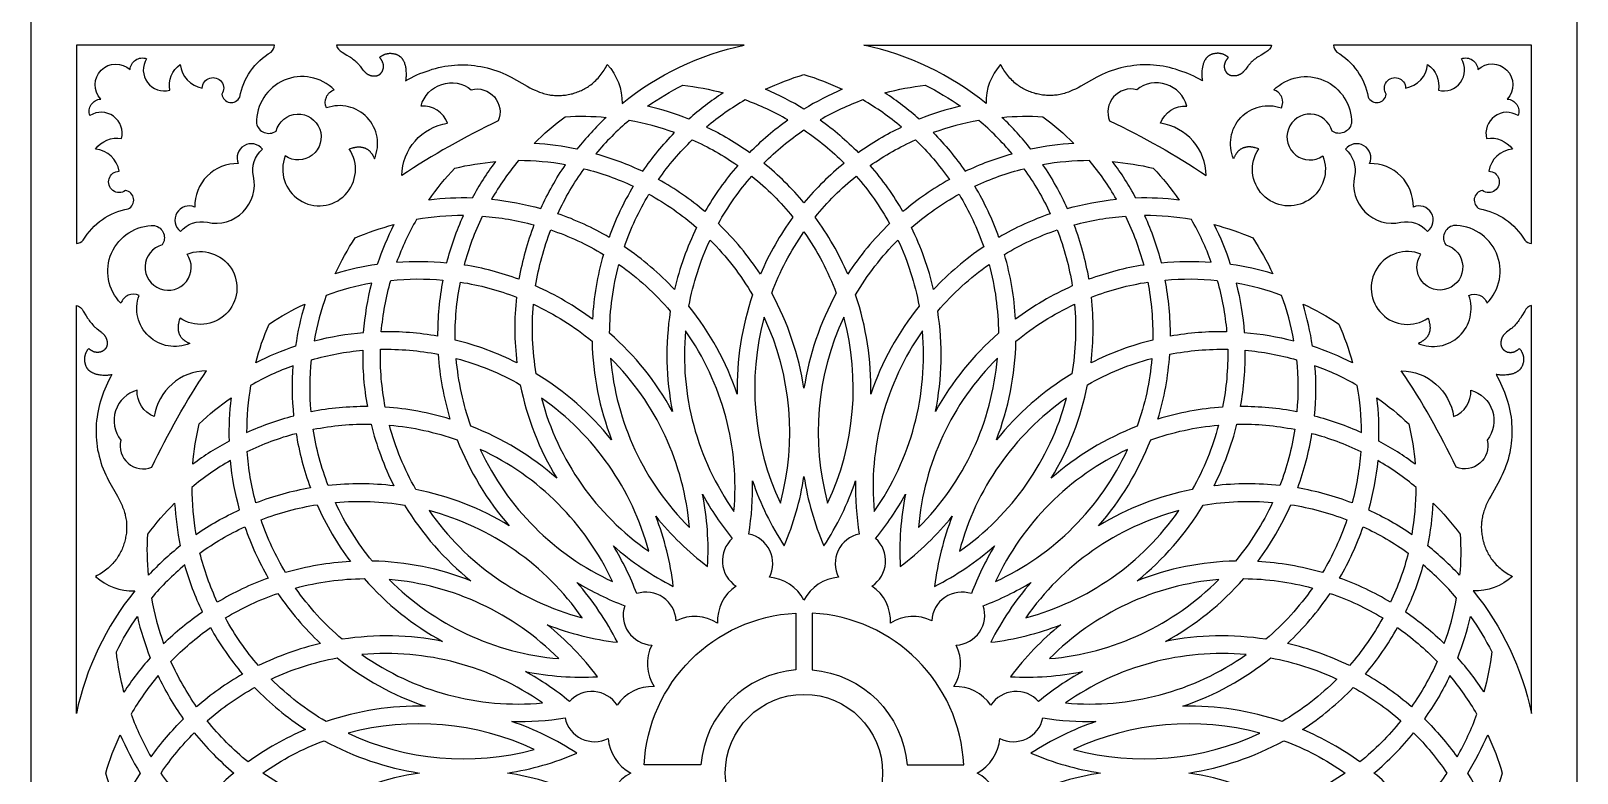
# Model space of a CAD drawing. Extents: x 53 to 1093, y 55 to 2148.
# Drawn here: x 53 to 1093, y 1102 to 1601 of the extents above; entities that cross this region are included whole.
import ezdxf

# ---------------------------------------------------------------- set-up
doc = ezdxf.new("R2010")
doc.units = 0
doc.layers.add('LAYER_01', color=7, linetype='CONTINUOUS')

msp = doc.modelspace()

# ---------------------------------------------------------------- linework, layer by layer
at = {"layer": 'LAYER_01'}
msp.add_lwpolyline([(53.2, 54.9), (1093.2, 54.9), (1093.2, 2148.2), (53.2, 2148.2)], close=True, dxfattribs=at)
for points in [[(119.9, 1574.6, -0.502906), (131, 1581.9, 0.682424), (146.6, 1560.7, -0.293356), (153.7, 1578.1, 0.343576), (168.5, 1562.2, -1.345281), (181.6, 1558, 0.746044), (193.7, 1556.1, -0.217658), (214.8, 1586.4, 0.207935), (217.1, 1591), (83.8, 1591), (83.8, 1457.7, 0.207935), (88.4, 1459.9, -0.217658), (118.7, 1481, 0.746044), (116.8, 1493.2, -1.345281), (112.5, 1506.3, 0.343576), (96.7, 1521.1, -0.293356), (114.1, 1528.2, 0.682424), (92.9, 1543.7, -0.502906), (100.2, 1554.8, -0.966034)], [(262.6, 1586.4), (265.8, 1584.4), (267.3, 1583.4), (268.1, 1582.9), (268.8, 1582.4), (269.6, 1581.8), (270.3, 1581.3), (271, 1580.7), (271.7, 1580.1), (272.4, 1579.5), (272.7, 1579.1), (273, 1578.8), (273.3, 1578.5), (273.7, 1578.1), (274, 1577.8), (274.3, 1577.4), (274.6, 1577), (276.1, 1575), (276.8, 1574.1), (277.1, 1573.7), (277.5, 1573.4), (277.6, 1573.2), (277.8, 1573), (278, 1572.8), (278.2, 1572.6), (278.4, 1572.5), (278.6, 1572.3), (278.8, 1572.1), (279, 1572), (279.2, 1571.8), (279.4, 1571.7), (279.6, 1571.5), (279.8, 1571.4), (280.1, 1571.3), (280.3, 1571.2), (280.5, 1571.1), (280.7, 1571), (281, 1570.9), (281.2, 1570.8), (281.5, 1570.7), (281.7, 1570.6), (282, 1570.6), (282.2, 1570.5), (282.5, 1570.4), (282.7, 1570.4), (283, 1570.4), (283.2, 1570.3), (283.5, 1570.3), (283.8, 1570.3), (284, 1570.3), (284.3, 1570.3), (284.5, 1570.3), (284.8, 1570.3), (285, 1570.3), (285.2, 1570.4), (285.3, 1570.4), (285.4, 1570.4), (285.5, 1570.4), (285.7, 1570.5), (285.8, 1570.5), (285.9, 1570.5), (286, 1570.5), (286.1, 1570.6), (286.3, 1570.6), (286.4, 1570.7), (286.5, 1570.7), (286.6, 1570.7), (286.7, 1570.8), (286.8, 1570.8), (286.9, 1570.9), (287.1, 1570.9), (287.2, 1571), (287.3, 1571.1), (287.4, 1571.1), (287.5, 1571.2), (287.6, 1571.2), (287.7, 1571.3), (287.8, 1571.4), (287.8, 1571.4), (287.9, 1571.5), (288, 1571.5), (288.1, 1571.6), (288.1, 1571.7), (288.2, 1571.7), (288.3, 1571.8), (288.4, 1571.9), (288.5, 1572), (288.6, 1572.2), (288.8, 1572.3), (288.9, 1572.5), (289, 1572.6), (289.1, 1572.8), (289.2, 1573), (289.4, 1573.1), (289.5, 1573.3), (289.6, 1573.5), (289.6, 1573.7), (289.7, 1573.9), (289.8, 1574), (289.9, 1574.2), (290, 1574.4), (290, 1574.6), (290.1, 1574.8), (290.1, 1575), (290.2, 1575.2), (290.2, 1575.4), (290.3, 1575.6), (290.3, 1575.8), (290.3, 1576), (290.4, 1576.2), (290.4, 1576.4), (290.4, 1576.6), (290.4, 1576.8), (290.4, 1577), (290.4, 1577.2), (290.3, 1577.4), (290.3, 1577.7), (290.3, 1577.9), (290.3, 1578.1), (290.2, 1578.3), (290.2, 1578.5), (290.1, 1578.7), (290.1, 1578.9), (290, 1579.1), (289.9, 1579.2), (289.8, 1579.4), (289.8, 1579.6), (289.7, 1579.8), (289.6, 1580), (289.5, 1580.2), (289.4, 1580.4), (289.3, 1580.6), (289.2, 1580.7), (289.1, 1580.9), (289, 1581.1), (288.9, 1581.3), (288.8, 1581.4), (288.6, 1581.6), (288.5, 1581.8), (288.3, 1582.1), (288, 1582.4), (287.7, 1582.7), (288, 1582.9), (288.2, 1583.1), (288.4, 1583.3), (288.7, 1583.5), (288.9, 1583.6), (289.2, 1583.8), (289.4, 1584), (289.7, 1584.1), (289.9, 1584.3), (290.2, 1584.4), (290.5, 1584.6), (290.7, 1584.7), (291, 1584.8), (291.3, 1584.9), (291.6, 1585), (291.9, 1585.1), (292.2, 1585.2), (292.5, 1585.3), (292.8, 1585.3), (293.1, 1585.4), (293.4, 1585.5), (293.7, 1585.5), (294, 1585.5), (294.4, 1585.6), (294.7, 1585.6), (295, 1585.6), (295.3, 1585.6), (295.7, 1585.5), (296, 1585.5), (296.3, 1585.5), (296.6, 1585.4), (296.9, 1585.4), (297.3, 1585.3), (297.6, 1585.3), (297.9, 1585.2), (298.2, 1585.1), (298.5, 1585), (298.8, 1584.9), (299.1, 1584.8), (299.4, 1584.7), (299.7, 1584.5), (300, 1584.4), (300.2, 1584.2), (300.5, 1584.1), (300.7, 1584), (300.8, 1583.9), (300.9, 1583.8), (301, 1583.7), (301.2, 1583.7), (301.3, 1583.6), (301.4, 1583.5), (301.5, 1583.4), (301.7, 1583.3), (301.8, 1583.1), (302, 1583), (302.1, 1582.9), (302.2, 1582.7), (302.4, 1582.6), (302.5, 1582.4), (302.6, 1582.3), (302.7, 1582.2), (302.9, 1582), (303, 1581.8), (303.1, 1581.7), (303.2, 1581.5), (303.3, 1581.4), (303.4, 1581.2), (303.5, 1581), (303.6, 1580.9), (303.7, 1580.7), (303.9, 1580.4), (304, 1580), (304.2, 1579.6), (304.4, 1579.3), (304.5, 1578.9), (304.6, 1578.5), (304.7, 1578.1), (304.9, 1577.7), (305, 1577.3), (305.1, 1576.9), (305.1, 1576.5), (305.2, 1576.1), (305.3, 1575.7), (305.3, 1575.3), (305.4, 1574.9), (305.5, 1574.1), (305.5, 1573.3), (305.6, 1572.4), (305.6, 1571.6), (305.6, 1571), (305.6, 1570.5), (305.6, 1569.9), (305.5, 1569.3), (305.5, 1568.7), (305.4, 1568.2), (305.3, 1567.6), (305.2, 1567), (307.1, 1568.1), (309, 1569.1), (311, 1570.1), (312.9, 1571), (314.9, 1571.9), (317, 1572.7), (319, 1573.4), (321.1, 1574.1), (323.2, 1574.8), (325.3, 1575.4), (327.4, 1575.9), (329.6, 1576.4), (331.7, 1576.8), (333.9, 1577.1), (336.1, 1577.4), (338.2, 1577.6), (340.4, 1577.7), (342.6, 1577.7), (344.9, 1577.7), (347.1, 1577.7), (349.3, 1577.5), (351.5, 1577.3), (353.7, 1577), (355.8, 1576.6), (358, 1576.2), (360.2, 1575.7), (362.3, 1575.1), (364.4, 1574.5), (366.5, 1573.8), (368.6, 1573), (370.7, 1572.2), (372.7, 1571.2), (374.5, 1570.3), (376.3, 1569.4), (387.1, 1563.4), (388.9, 1562.4), (390.7, 1561.5), (392.5, 1560.7), (393.4, 1560.3), (394.3, 1559.9), (395.3, 1559.5), (396.2, 1559.2), (397.1, 1558.9), (398.1, 1558.6), (399, 1558.3), (400, 1558.1), (401, 1557.8), (402, 1557.7), (402.8, 1557.5), (403.7, 1557.4), (404.6, 1557.3), (405.5, 1557.2), (406.4, 1557.2), (407.3, 1557.2), (408.2, 1557.2), (409.2, 1557.2), (410.1, 1557.2), (411, 1557.3), (411.9, 1557.4), (412.8, 1557.5), (413.7, 1557.7), (414.6, 1557.8), (415.6, 1558), (416.5, 1558.2), (417.4, 1558.4), (418.3, 1558.7), (419.1, 1559), (420, 1559.3), (420.9, 1559.6), (421.8, 1559.9), (422.6, 1560.3), (423.5, 1560.6), (424.3, 1561), (425.1, 1561.4), (425.9, 1561.9), (426.7, 1562.3), (427.5, 1562.8), (428.3, 1563.3), (429, 1563.8), (429.8, 1564.4), (430.7, 1565), (431.5, 1565.8), (432.4, 1566.5), (433.2, 1567.3), (433.9, 1568.1), (434.7, 1568.9), (435.4, 1569.7), (436.2, 1570.6), (436.8, 1571.5), (437.5, 1572.4), (438.1, 1573.3), (438.7, 1574.2), (439.3, 1575.1), (439.9, 1576.1), (440.4, 1577.1), (440.9, 1578, -0.194193), (450.8, 1551.8, -0.118739), (533, 1591), (258.7, 1591, 0.239709)], [(883.8, 1586.4), (880.7, 1584.4), (879.1, 1583.4), (878.3, 1582.9), (877.6, 1582.4), (876.9, 1581.8), (876.1, 1581.3), (875.4, 1580.7), (874.7, 1580.1), (874.1, 1579.5), (873.7, 1579.1), (873.4, 1578.8), (873.1, 1578.5), (872.8, 1578.1), (872.5, 1577.8), (872.2, 1577.4), (871.8, 1577), (870.3, 1575), (869.6, 1574.1), (869.3, 1573.7), (869, 1573.4), (868.8, 1573.2), (868.6, 1573), (868.4, 1572.8), (868.3, 1572.6), (868.1, 1572.5), (867.9, 1572.3), (867.7, 1572.1), (867.5, 1572), (867.3, 1571.8), (867, 1571.7), (866.8, 1571.5), (866.6, 1571.4), (866.4, 1571.3), (866.2, 1571.2), (865.9, 1571.1), (865.7, 1571), (865.5, 1570.9), (865.2, 1570.8), (865, 1570.7), (864.7, 1570.6), (864.5, 1570.6), (864.2, 1570.5), (864, 1570.4), (863.7, 1570.4), (863.4, 1570.4), (863.2, 1570.3), (862.9, 1570.3), (862.7, 1570.3), (862.4, 1570.3), (862.2, 1570.3), (861.9, 1570.3), (861.6, 1570.3), (861.4, 1570.3), (861.3, 1570.4), (861.1, 1570.4), (861, 1570.4), (860.9, 1570.4), (860.8, 1570.5), (860.7, 1570.5), (860.5, 1570.5), (860.4, 1570.5), (860.3, 1570.6), (860.2, 1570.6), (860.1, 1570.7), (859.9, 1570.7), (859.8, 1570.7), (859.7, 1570.8), (859.6, 1570.8), (859.5, 1570.9), (859.4, 1570.9), (859.3, 1571), (859.2, 1571.1), (859.1, 1571.1), (858.9, 1571.2), (858.8, 1571.2), (858.8, 1571.3), (858.7, 1571.4), (858.6, 1571.4), (858.5, 1571.5), (858.4, 1571.5), (858.4, 1571.6), (858.3, 1571.7), (858.2, 1571.7), (858.1, 1571.8), (858.1, 1571.9), (857.9, 1572), (857.8, 1572.2), (857.7, 1572.3), (857.5, 1572.5), (857.4, 1572.6), (857.3, 1572.8), (857.2, 1573), (857.1, 1573.1), (857, 1573.3), (856.9, 1573.5), (856.8, 1573.7), (856.7, 1573.9), (856.6, 1574), (856.5, 1574.2), (856.5, 1574.4), (856.4, 1574.6), (856.3, 1574.8), (856.3, 1575), (856.2, 1575.2), (856.2, 1575.4), (856.2, 1575.6), (856.1, 1575.8), (856.1, 1576), (856.1, 1576.2), (856.1, 1576.4), (856.1, 1576.6), (856.1, 1576.8), (856.1, 1577), (856.1, 1577.2), (856.1, 1577.4), (856.1, 1577.7), (856.1, 1577.9), (856.2, 1578.1), (856.2, 1578.3), (856.3, 1578.5), (856.3, 1578.7), (856.4, 1578.9), (856.4, 1579.1), (856.5, 1579.2), (856.6, 1579.4), (856.7, 1579.6), (856.7, 1579.8), (856.8, 1580), (856.9, 1580.2), (857, 1580.4), (857.1, 1580.6), (857.2, 1580.7), (857.3, 1580.9), (857.4, 1581.1), (857.6, 1581.3), (857.7, 1581.4), (857.8, 1581.6), (857.9, 1581.8), (858.2, 1582.1), (858.4, 1582.4), (858.7, 1582.7), (858.5, 1582.9), (858.2, 1583.1), (858, 1583.3), (857.8, 1583.5), (857.5, 1583.6), (857.3, 1583.8), (857, 1584), (856.8, 1584.1), (856.5, 1584.3), (856.2, 1584.4), (856, 1584.6), (855.7, 1584.7), (855.4, 1584.8), (855.2, 1584.9), (854.9, 1585), (854.6, 1585.1), (854.3, 1585.2), (854, 1585.3), (853.7, 1585.3), (853.4, 1585.4), (853, 1585.5), (852.7, 1585.5), (852.4, 1585.5), (852.1, 1585.6), (851.8, 1585.6), (851.4, 1585.6), (851.1, 1585.6), (850.8, 1585.5), (850.5, 1585.5), (850.1, 1585.5), (849.8, 1585.4), (849.5, 1585.4), (849.2, 1585.3), (848.9, 1585.3), (848.5, 1585.2), (848.2, 1585.1), (847.9, 1585), (847.6, 1584.9), (847.3, 1584.8), (847, 1584.7), (846.7, 1584.5), (846.5, 1584.4), (846.2, 1584.2), (845.9, 1584.1), (845.8, 1584), (845.7, 1583.9), (845.5, 1583.8), (845.4, 1583.7), (845.3, 1583.7), (845.1, 1583.6), (845, 1583.5), (844.9, 1583.4), (844.8, 1583.3), (844.6, 1583.1), (844.5, 1583), (844.3, 1582.9), (844.2, 1582.7), (844.1, 1582.6), (843.9, 1582.4), (843.8, 1582.3), (843.7, 1582.2), (843.6, 1582), (843.5, 1581.8), (843.4, 1581.7), (843.2, 1581.5), (843.1, 1581.4), (843, 1581.2), (842.9, 1581), (842.8, 1580.9), (842.7, 1580.7), (842.6, 1580.4), (842.4, 1580), (842.2, 1579.6), (842.1, 1579.3), (841.9, 1578.9), (841.8, 1578.5), (841.7, 1578.1), (841.6, 1577.7), (841.5, 1577.3), (841.4, 1576.9), (841.3, 1576.5), (841.2, 1576.1), (841.2, 1575.7), (841.1, 1575.3), (841, 1574.9), (840.9, 1574.1), (840.9, 1573.3), (840.9, 1572.4), (840.8, 1571.6), (840.8, 1571), (840.9, 1570.5), (840.9, 1569.9), (840.9, 1569.3), (841, 1568.7), (841, 1568.2), (841.1, 1567.6), (841.2, 1567), (839.3, 1568.1), (837.4, 1569.1), (835.5, 1570.1), (833.5, 1571), (831.5, 1571.9), (829.5, 1572.7), (827.4, 1573.4), (825.3, 1574.1), (823.2, 1574.8), (821.1, 1575.4), (819, 1575.9), (816.9, 1576.4), (814.7, 1576.8), (812.5, 1577.1), (810.4, 1577.4), (808.2, 1577.6), (806, 1577.7), (803.8, 1577.7), (801.6, 1577.7), (799.4, 1577.7), (797.2, 1577.5), (795, 1577.3), (792.8, 1577), (790.6, 1576.6), (788.4, 1576.2), (786.3, 1575.7), (784.1, 1575.1), (782, 1574.5), (779.9, 1573.8), (777.8, 1573), (775.8, 1572.2), (773.8, 1571.2), (771.9, 1570.3), (770.1, 1569.4), (759.4, 1563.4), (757.6, 1562.4), (755.8, 1561.5), (753.9, 1560.7), (753, 1560.3), (752.1, 1559.9), (751.2, 1559.5), (750.2, 1559.2), (749.3, 1558.9), (748.4, 1558.6), (747.4, 1558.3), (746.4, 1558.1), (745.5, 1557.8), (744.5, 1557.7), (743.6, 1557.5), (742.7, 1557.4), (741.8, 1557.3), (740.9, 1557.2), (740, 1557.2), (739.1, 1557.2), (738.2, 1557.2), (737.3, 1557.2), (736.4, 1557.2), (735.4, 1557.3), (734.5, 1557.4), (733.6, 1557.5), (732.7, 1557.7), (731.8, 1557.8), (730.9, 1558), (730, 1558.2), (729.1, 1558.4), (728.2, 1558.7), (727.3, 1559), (726.4, 1559.3), (725.5, 1559.6), (724.7, 1559.9), (723.8, 1560.3), (723, 1560.6), (722.1, 1561), (721.3, 1561.4), (720.5, 1561.9), (719.7, 1562.3), (718.9, 1562.8), (718.2, 1563.3), (717.4, 1563.8), (716.7, 1564.4), (715.8, 1565), (714.9, 1565.8), (714.1, 1566.5), (713.3, 1567.3), (712.5, 1568.1), (711.7, 1568.9), (711, 1569.7), (710.3, 1570.6), (709.6, 1571.5), (708.9, 1572.4), (708.3, 1573.3), (707.7, 1574.2), (707.1, 1575.1), (706.5, 1576.1), (706, 1577.1), (705.5, 1578, 0.194193), (695.7, 1551.8, 0.118739), (613.4, 1591), (887.7, 1591, -0.239709)], [(1046.3, 1554.8, -0.502906), (1053.5, 1543.7, 0.682424), (1032.4, 1528.2, -0.293356), (1049.7, 1521.1, 0.343576), (1033.9, 1506.3, -1.345281), (1029.6, 1493.2, 0.746044), (1027.7, 1481, -0.217658), (1058, 1459.9, 0.207935), (1062.6, 1457.7), (1062.6, 1591), (929.4, 1591, 0.207935), (931.6, 1586.4, -0.217658), (952.7, 1556.1, 0.746044), (964.9, 1558, -1.345281), (977.9, 1562.2, 0.343576), (992.7, 1578.1, -0.293356), (999.9, 1560.7, 0.682424), (1015.4, 1581.9, -0.502906), (1026.5, 1574.6, -0.966034)], [(573.2, 1548, 0.037392), (547.4, 1561.4, -0.037806), (573.2, 1571.3, -0.037806), (599, 1561.4, 0.037392)], [(257.3, 1561, 0.676263), (205, 1538.4, 0.535342), (218.1, 1533.2, -3.144879), (224.3, 1516.5, 1.661343), (267.3, 1521.3), (268.1, 1521.6), (268.8, 1521.8), (269.5, 1522), (269.9, 1522.1), (270.3, 1522.2), (270.6, 1522.3), (271, 1522.3), (271.3, 1522.4), (271.6, 1522.4), (272, 1522.5), (272.3, 1522.5), (272.7, 1522.6), (273, 1522.6), (273.3, 1522.6), (273.6, 1522.6), (273.9, 1522.6), (274.3, 1522.6), (274.6, 1522.6), (274.9, 1522.6), (275.2, 1522.5), (275.5, 1522.5), (275.8, 1522.4), (276.1, 1522.4), (276.4, 1522.3), (276.7, 1522.3), (276.9, 1522.2), (277.2, 1522.1), (277.5, 1522), (277.8, 1521.9), (278, 1521.8), (278.3, 1521.7), (278.5, 1521.6), (278.8, 1521.4), (279, 1521.3), (279.3, 1521.1), (279.5, 1521), (279.8, 1520.8), (280, 1520.6), (280.2, 1520.5), (280.5, 1520.3), (280.7, 1520.1), (280.9, 1519.9), (281.1, 1519.7), (281.3, 1519.5), (281.5, 1519.2), (281.7, 1519), (281.9, 1518.8), (282.1, 1518.5), (282.3, 1518.3), (282.5, 1518), (282.7, 1517.7), (282.9, 1517.5), (283, 1517.2), (283.2, 1516.9), (283.4, 1516.6), (283.5, 1516.3), (283.7, 1516), (283.8, 1515.7), (284, 1515.3), (284.1, 1515), (284.3, 1514.7, 0.658568), (252.1, 1548.8, -0.453407)], [(302.7, 1503.3, -0.368159), (333.5, 1538.5, 0.329383), (315.6, 1550.1, -0.537648), (349.4, 1561.1, -0.613716), (367.6, 1540.1, 0.038591)], [(495.7, 1541.3, 0.037392), (468, 1550, -0.037806), (491.7, 1564.1, -0.037806), (518.8, 1558.9, 0.037392)], [(650.7, 1541.3, 0.037392), (627.7, 1558.9, -0.037806), (654.8, 1564.1, -0.037806), (678.5, 1550, 0.037392)], [(843.8, 1503.3, 0.368159), (813, 1538.5, -0.329383), (830.8, 1550.1, 0.537648), (797, 1561.1, 0.613716), (778.8, 1540.1, -0.038591)], [(889.2, 1561, -0.676263), (941.4, 1538.4, -0.535342), (928.4, 1533.2, 3.144879), (922.2, 1516.5, -1.661343), (879.1, 1521.3), (878.4, 1521.6), (877.6, 1521.8), (876.9, 1522), (876.5, 1522.1), (876.2, 1522.2), (875.8, 1522.3), (875.5, 1522.3), (875.1, 1522.4), (874.8, 1522.4), (874.5, 1522.5), (874.1, 1522.5), (873.8, 1522.6), (873.5, 1522.6), (873.1, 1522.6), (872.8, 1522.6), (872.5, 1522.6), (872.2, 1522.6), (871.9, 1522.6), (871.6, 1522.6), (871.2, 1522.5), (870.9, 1522.5), (870.6, 1522.4), (870.4, 1522.4), (870.1, 1522.3), (869.8, 1522.3), (869.5, 1522.2), (869.2, 1522.1), (868.9, 1522), (868.7, 1521.9), (868.4, 1521.8), (868.1, 1521.7), (867.9, 1521.6), (867.6, 1521.4), (867.4, 1521.3), (867.1, 1521.1), (866.9, 1521), (866.7, 1520.8), (866.4, 1520.6), (866.2, 1520.5), (866, 1520.3), (865.7, 1520.1), (865.5, 1519.9), (865.3, 1519.7), (865.1, 1519.5), (864.9, 1519.2), (864.7, 1519), (864.5, 1518.8), (864.3, 1518.5), (864.1, 1518.3), (863.9, 1518), (863.7, 1517.7), (863.6, 1517.5), (863.4, 1517.2), (863.2, 1516.9), (863.1, 1516.6), (862.9, 1516.3), (862.7, 1516), (862.6, 1515.7), (862.4, 1515.3), (862.3, 1515), (862.2, 1514.7, -0.658568), (894.3, 1548.8, 0.453407)], [(536.7, 1518.9, -0.043414), (562.3, 1540.8, 0.04344), (533.6, 1554.2, 0.04344), (507.7, 1536, -0.043414)], [(609.7, 1518.9, -0.043414), (638.8, 1536, 0.04344), (612.8, 1554.2, 0.04344), (584.1, 1540.8, -0.043414)], [(420.5, 1521.1, 0.037392), (391.7, 1524.9, -0.037806), (412.6, 1542.9, -0.037806), (440.2, 1542.5, 0.037392)], [(464.8, 1506.2, -0.043414), (486.2, 1532.2, 0.04344), (455.6, 1540.4, 0.04344), (433.2, 1518, -0.043414)], [(681.6, 1506.2, -0.043414), (713.2, 1518, 0.04344), (690.8, 1540.4, 0.04344), (660.2, 1532.2, -0.043414)], [(725.9, 1521.1, 0.037392), (706.3, 1542.5, -0.037806), (733.9, 1542.9, -0.037806), (754.7, 1524.9, 0.037392)], [(573.2, 1485, 0.048939), (546.2, 1511.7, -0.048079), (573.2, 1534, -0.048079), (600.2, 1511.7, 0.048939)], [(163.4, 1482.1, 0.88935), (153.8, 1465.8, -0.278006), (171.9, 1471.9, 0.547533), (202.9, 1502.9, -0.278006), (209, 1521, 0.88935), (192.7, 1511.4, 0.426394)], [(506.6, 1479.1, 0.048939), (475.4, 1500.7, -0.048079), (498.1, 1527.4, -0.048079), (528.6, 1510.1, 0.048939)], [(639.8, 1479.1, 0.048939), (617.8, 1510.1, -0.048079), (648.3, 1527.4, -0.048079), (671, 1500.7, 0.048939)], [(953.7, 1511.4, 0.88935), (937.4, 1521, -0.278006), (943.5, 1502.9, 0.547533), (974.6, 1471.9, -0.278006), (992.7, 1465.8, 0.88935), (983.1, 1482.1, 0.426394)], [(350, 1488.2, 0.037392), (320.9, 1486.9, -0.037806), (338.4, 1508.3, -0.037806), (365.6, 1512.7, 0.037392)], [(396.2, 1481.2, -0.043414), (412.8, 1510.6, 0.04344), (381.2, 1513.4, 0.04344), (363, 1487.4, -0.043414)], [(750.3, 1481.2, -0.043414), (783.4, 1487.4, 0.04344), (765.2, 1513.4, 0.04344), (733.7, 1510.6, -0.043414)], [(796.5, 1488.2, 0.037392), (780.8, 1512.7, -0.037806), (808.1, 1508.3, -0.037806), (825.5, 1486.9, 0.037392)], [(442.1, 1461.8, 0.048939), (407.6, 1477.7, -0.048079), (425.3, 1507.9, -0.048079), (458.4, 1496.2, 0.048939)], [(543.9, 1437, 0.057049), (515.6, 1471, -0.053618), (538.1, 1503, -0.053618), (565.8, 1475.4, 0.057049)], [(602.6, 1437, 0.057049), (580.7, 1475.4, -0.053618), (608.3, 1503, -0.053618), (630.8, 1471, 0.057049)], [(704.3, 1461.8, 0.048939), (688.1, 1496.2, -0.048079), (721.1, 1507.9, -0.048079), (738.9, 1477.7, 0.048939)], [(486.1, 1426.8, 0.057049), (452.4, 1455.4, -0.053618), (468.9, 1490.8, -0.053618), (501, 1468.4, 0.057049)], [(660.4, 1426.8, 0.057049), (645.5, 1468.4, -0.053618), (677.5, 1490.8, -0.053618), (694.1, 1455.4, 0.057049)], [(113.8, 1417.5, -0.676263), (136.4, 1469.7, -0.535342), (141.5, 1456.7, 3.144879), (158.3, 1450.5, -1.661343), (153.5, 1407.5), (153.2, 1406.7), (153, 1406), (152.8, 1405.2), (152.7, 1404.9), (152.6, 1404.5), (152.5, 1404.2), (152.4, 1403.8), (152.4, 1403.5), (152.3, 1403.1), (152.3, 1402.8), (152.2, 1402.5), (152.2, 1402.1), (152.2, 1401.8), (152.2, 1401.5), (152.2, 1401.1), (152.2, 1400.8), (152.2, 1400.5), (152.2, 1400.2), (152.2, 1399.9), (152.2, 1399.6), (152.3, 1399.3), (152.3, 1399), (152.4, 1398.7), (152.4, 1398.4), (152.5, 1398.1), (152.6, 1397.8), (152.7, 1397.6), (152.8, 1397.3), (152.9, 1397), (153, 1396.7), (153.1, 1396.5), (153.2, 1396.2), (153.3, 1396), (153.5, 1395.7), (153.6, 1395.5), (153.8, 1395.2), (154, 1395), (154.1, 1394.8), (154.3, 1394.5), (154.5, 1394.3), (154.7, 1394.1), (154.9, 1393.9), (155.1, 1393.6), (155.3, 1393.4), (155.5, 1393.2), (155.8, 1393), (156, 1392.8), (156.3, 1392.6), (156.5, 1392.4), (156.8, 1392.3), (157, 1392.1), (157.3, 1391.9), (157.6, 1391.7), (157.9, 1391.6), (158.2, 1391.4), (158.5, 1391.2), (158.8, 1391.1), (159.1, 1390.9), (159.4, 1390.8), (159.8, 1390.6), (160.1, 1390.5, -0.658568), (126, 1422.7, 0.453407)], [(286.2, 1443.6, 0.037392), (257.9, 1437.3, -0.037806), (271.3, 1461.4, -0.037806), (297.4, 1470.4, 0.037392)], [(332.9, 1444.7, -0.043414), (344.2, 1476.5, 0.04344), (312.6, 1473.8, 0.04344), (299.2, 1445, -0.043414)], [(381.5, 1433.6, 0.048939), (344.8, 1443.2, -0.048079), (357, 1476, -0.048079), (391.6, 1470.2, 0.048939)], [(430.9, 1406.7, 0.057049), (392.7, 1429.1, -0.053618), (402.9, 1466.8, -0.053618), (438.3, 1450.3, 0.057049)], [(715.5, 1406.7, 0.057049), (708.1, 1450.3, -0.053618), (743.5, 1466.8, -0.053618), (753.7, 1429.1, 0.057049)], [(764.9, 1433.6, 0.048939), (754.9, 1470.2, -0.048079), (789.4, 1476, -0.048079), (801.7, 1443.2, 0.048939)], [(813.5, 1444.7, -0.043414), (847.2, 1445, 0.04344), (833.8, 1473.8, 0.04344), (802.3, 1476.5, -0.043414)], [(860.2, 1443.6, 0.037392), (849.1, 1470.4, -0.037806), (875.1, 1461.4, -0.037806), (888.6, 1437.3, 0.037392)], [(1032.6, 1417.5, 0.676263), (1010, 1469.7, 0.535342), (1004.9, 1456.7, -3.144879), (988.2, 1450.5, 1.661343), (992.9, 1407.5), (993.2, 1406.7), (993.5, 1406), (993.7, 1405.2), (993.8, 1404.9), (993.8, 1404.5), (993.9, 1404.2), (994, 1403.8), (994.1, 1403.5), (994.1, 1403.1), (994.2, 1402.8), (994.2, 1402.5), (994.2, 1402.1), (994.2, 1401.8), (994.3, 1401.5), (994.3, 1401.1), (994.3, 1400.8), (994.3, 1400.5), (994.2, 1400.2), (994.2, 1399.9), (994.2, 1399.6), (994.2, 1399.3), (994.1, 1399), (994.1, 1398.7), (994, 1398.4), (993.9, 1398.1), (993.8, 1397.8), (993.8, 1397.6), (993.7, 1397.3), (993.6, 1397), (993.5, 1396.7), (993.3, 1396.5), (993.2, 1396.2), (993.1, 1396), (992.9, 1395.7), (992.8, 1395.5), (992.6, 1395.2), (992.5, 1395), (992.3, 1394.8), (992.1, 1394.5), (991.9, 1394.3), (991.7, 1394.1), (991.5, 1393.9), (991.3, 1393.6), (991.1, 1393.4), (990.9, 1393.2), (990.7, 1393), (990.4, 1392.8), (990.2, 1392.6), (989.9, 1392.4), (989.7, 1392.3), (989.4, 1392.1), (989.1, 1391.9), (988.8, 1391.7), (988.5, 1391.6), (988.3, 1391.4), (987.9, 1391.2), (987.6, 1391.1), (987.3, 1390.9), (987, 1390.8), (986.7, 1390.6), (986.3, 1390.5, 0.658568), (1020.4, 1422.7, -0.453407)], [(528.3, 1356.4, 0.087419), (495.8, 1415.6, -0.064106), (510, 1460, -0.064106), (538.6, 1423.1, 0.087419)], [(573.2, 1360.3, 0.087419), (551.5, 1424.2, -0.064106), (573.2, 1465.5, -0.064106), (594.9, 1424.2, 0.087419)], [(618.1, 1356.4, 0.087419), (607.9, 1423.1, -0.064106), (636.4, 1460, -0.064106), (650.6, 1415.6, 0.087419)], [(484.7, 1344.7, 0.087419), (442.5, 1397.3, -0.064106), (448.7, 1443.6, -0.064106), (483.3, 1412.2, 0.087419)], [(661.7, 1344.7, 0.087419), (663.2, 1412.2, -0.064106), (697.7, 1443.6, -0.064106), (704, 1397.3, 0.087419)], [(277, 1397.8, -0.043414), (282.5, 1431, 0.04344), (251.9, 1422.8, 0.04344), (243.7, 1392.2, -0.043414)], [(326.8, 1395.3, 0.048939), (288.9, 1398.3, -0.048079), (295.3, 1432.8, -0.048079), (330.3, 1433.1, 0.048939)], [(380.1, 1377.4, 0.057049), (338.6, 1392.7, -0.053618), (342.1, 1431.7, -0.053618), (379.8, 1421.6, 0.057049)], [(766.3, 1377.4, 0.057049), (766.6, 1421.6, -0.053618), (804.4, 1431.7, -0.053618), (807.8, 1392.7, 0.057049)], [(819.7, 1395.3, 0.048939), (816.1, 1433.1, -0.048079), (851.2, 1432.8, -0.048079), (857.5, 1398.3, 0.048939)], [(869.4, 1397.8, -0.043414), (902.7, 1392.2, 0.04344), (894.5, 1422.8, 0.04344), (863.9, 1431, -0.043414)], [(88.4, 1412.1), (90.3, 1409), (91.3, 1407.5), (91.9, 1406.7), (92.4, 1405.9), (92.9, 1405.2), (93.5, 1404.5), (94.1, 1403.8), (94.7, 1403.1), (95.3, 1402.4), (95.6, 1402.1), (96, 1401.7), (96.3, 1401.4), (96.6, 1401.1), (97, 1400.8), (97.3, 1400.5), (97.7, 1400.2), (99.8, 1398.6), (100.6, 1398), (101, 1397.7), (101.4, 1397.3), (101.6, 1397.1), (101.8, 1397), (102, 1396.8), (102.1, 1396.6), (102.3, 1396.4), (102.5, 1396.2), (102.6, 1396), (102.8, 1395.8), (103, 1395.6), (103.1, 1395.4), (103.2, 1395.2), (103.4, 1394.9), (103.5, 1394.7), (103.6, 1394.5), (103.7, 1394.3), (103.8, 1394), (103.9, 1393.8), (104, 1393.5), (104.1, 1393.3), (104.1, 1393.1), (104.2, 1392.8), (104.3, 1392.6), (104.3, 1392.3), (104.4, 1392), (104.4, 1391.8), (104.4, 1391.5), (104.5, 1391.3), (104.5, 1391), (104.5, 1390.8), (104.5, 1390.5), (104.5, 1390.2), (104.5, 1390), (104.4, 1389.7), (104.4, 1389.6), (104.4, 1389.5), (104.4, 1389.4), (104.3, 1389.2), (104.3, 1389.1), (104.3, 1389), (104.3, 1388.9), (104.2, 1388.7), (104.2, 1388.6), (104.2, 1388.5), (104.1, 1388.4), (104.1, 1388.3), (104, 1388.2), (104, 1388), (103.9, 1387.9), (103.9, 1387.8), (103.8, 1387.7), (103.8, 1387.6), (103.7, 1387.5), (103.7, 1387.4), (103.6, 1387.3), (103.5, 1387.2), (103.5, 1387.1), (103.4, 1387), (103.4, 1386.9), (103.3, 1386.9), (103.2, 1386.8), (103.2, 1386.7), (103.1, 1386.6), (103, 1386.6), (103, 1386.5), (102.9, 1386.4), (102.8, 1386.3), (102.6, 1386.1), (102.5, 1386), (102.3, 1385.9), (102.2, 1385.8), (102, 1385.6), (101.8, 1385.5), (101.6, 1385.4), (101.5, 1385.3), (101.3, 1385.2), (101.1, 1385.1), (100.9, 1385), (100.7, 1385), (100.5, 1384.9), (100.3, 1384.8), (100.2, 1384.7), (100, 1384.7), (99.8, 1384.6), (99.6, 1384.6), (99.4, 1384.5), (99.2, 1384.5), (99, 1384.5), (98.8, 1384.4), (98.6, 1384.4), (98.3, 1384.4), (98.1, 1384.4), (97.9, 1384.4), (97.7, 1384.4), (97.5, 1384.4), (97.3, 1384.4), (97.1, 1384.5), (96.9, 1384.5), (96.7, 1384.5), (96.5, 1384.6), (96.3, 1384.6), (96.1, 1384.7), (95.9, 1384.7), (95.7, 1384.8), (95.5, 1384.9), (95.3, 1384.9), (95.1, 1385), (95, 1385.1), (94.8, 1385.2), (94.6, 1385.3), (94.4, 1385.4), (94.2, 1385.5), (94, 1385.6), (93.9, 1385.7), (93.7, 1385.8), (93.5, 1385.9), (93.3, 1386), (93.2, 1386.1), (93, 1386.2), (92.7, 1386.5), (92.4, 1386.8), (92.1, 1387), (91.9, 1386.8), (91.7, 1386.6), (91.5, 1386.3), (91.3, 1386.1), (91.1, 1385.9), (91, 1385.6), (90.8, 1385.4), (90.6, 1385.1), (90.5, 1384.9), (90.4, 1384.6), (90.2, 1384.3), (90.1, 1384), (90, 1383.8), (89.9, 1383.5), (89.8, 1383.2), (89.7, 1382.9), (89.6, 1382.6), (89.5, 1382.3), (89.4, 1382), (89.4, 1381.7), (89.3, 1381.4), (89.3, 1381.1), (89.2, 1380.7), (89.2, 1380.4), (89.2, 1380.1), (89.2, 1379.8), (89.2, 1379.4), (89.2, 1379.1), (89.3, 1378.8), (89.3, 1378.5), (89.3, 1378.1), (89.4, 1377.8), (89.4, 1377.5), (89.5, 1377.2), (89.6, 1376.9), (89.7, 1376.6), (89.8, 1376.3), (89.9, 1376), (90, 1375.7), (90.1, 1375.4), (90.2, 1375.1), (90.4, 1374.8), (90.5, 1374.5), (90.7, 1374.3), (90.8, 1374.1), (90.8, 1374), (90.9, 1373.9), (91, 1373.7), (91.1, 1373.6), (91.2, 1373.5), (91.3, 1373.4), (91.4, 1373.2), (91.5, 1373.1), (91.6, 1373), (91.8, 1372.8), (91.9, 1372.7), (92, 1372.5), (92.2, 1372.4), (92.3, 1372.3), (92.5, 1372.2), (92.6, 1372), (92.8, 1371.9), (92.9, 1371.8), (93.1, 1371.7), (93.2, 1371.6), (93.4, 1371.5), (93.6, 1371.4), (93.7, 1371.3), (93.9, 1371.2), (94.1, 1371.1), (94.4, 1370.9), (94.8, 1370.7), (95.1, 1370.6), (95.5, 1370.4), (95.9, 1370.3), (96.3, 1370.1), (96.6, 1370), (97, 1369.9), (97.4, 1369.8), (97.8, 1369.7), (98.2, 1369.6), (98.6, 1369.6), (99, 1369.5), (99.5, 1369.4), (99.9, 1369.4), (100.7, 1369.3), (101.5, 1369.2), (102.3, 1369.2), (103.1, 1369.2), (103.7, 1369.2), (104.3, 1369.2), (104.9, 1369.2), (105.5, 1369.3), (106, 1369.3), (106.6, 1369.4), (107.2, 1369.5), (107.7, 1369.6), (106.7, 1367.7), (105.7, 1365.8), (104.7, 1363.8), (103.8, 1361.8), (102.9, 1359.8), (102.1, 1357.8), (101.3, 1355.7), (100.6, 1353.7), (100, 1351.6), (99.4, 1349.5), (98.9, 1347.3), (98.4, 1345.2), (98, 1343), (97.7, 1340.9), (97.4, 1338.7), (97.2, 1336.5), (97.1, 1334.3), (97, 1332.1), (97, 1329.9), (97.1, 1327.7), (97.3, 1325.5), (97.5, 1323.3), (97.8, 1321.1), (98.1, 1318.9), (98.6, 1316.8), (99.1, 1314.6), (99.7, 1312.5), (100.3, 1310.3), (101, 1308.2), (101.8, 1306.2), (102.6, 1304.1), (103.5, 1302.1), (104.4, 1300.2), (105.4, 1298.4), (111.4, 1287.7), (112.3, 1285.9), (113.2, 1284.1), (114.1, 1282.3), (114.5, 1281.4), (114.9, 1280.4), (115.2, 1279.5), (115.6, 1278.6), (115.9, 1277.6), (116.2, 1276.7), (116.5, 1275.7), (116.7, 1274.8), (116.9, 1273.8), (117.1, 1272.8), (117.3, 1271.9), (117.4, 1271), (117.5, 1270.2), (117.5, 1269.3), (117.6, 1268.3), (117.6, 1267.4), (117.6, 1266.5), (117.6, 1265.6), (117.5, 1264.7), (117.5, 1263.8), (117.4, 1262.9), (117.2, 1262), (117.1, 1261), (116.9, 1260.1), (116.8, 1259.2), (116.6, 1258.3), (116.3, 1257.4), (116.1, 1256.5), (115.8, 1255.6), (115.5, 1254.8), (115.2, 1253.9), (114.9, 1253), (114.5, 1252.2), (114.1, 1251.3), (113.8, 1250.5), (113.3, 1249.7), (112.9, 1248.8), (112.4, 1248), (112, 1247.3), (111.5, 1246.5), (111, 1245.7), (110.4, 1245), (109.7, 1244.1), (109, 1243.3), (108.3, 1242.4), (107.5, 1241.6), (106.7, 1240.8), (105.9, 1240.1), (105.1, 1239.3), (104.2, 1238.6), (103.3, 1237.9), (102.4, 1237.3), (101.5, 1236.6), (100.6, 1236), (99.6, 1235.4), (98.7, 1234.9), (97.7, 1234.3), (96.7, 1233.8, 0.194193), (123, 1224, 0.118739), (83.8, 1141.7), (83.8, 1416, -0.239709)], [(231.2, 1388.6, 0.037392), (204.4, 1377.4, -0.037806), (213.4, 1403.5, -0.037806), (237.5, 1416.9, 0.037392)], [(443.8, 1325.6, 0.087419), (393.1, 1370.1, -0.064106), (391.2, 1416.8, -0.064106), (430.7, 1391.9, 0.087419)], [(702.6, 1325.6, 0.087419), (715.8, 1391.9, -0.064106), (755.2, 1416.8, -0.064106), (753.4, 1370.1, 0.087419)], [(915.2, 1388.6, 0.037392), (908.9, 1416.9, -0.037806), (933, 1403.5, -0.037806), (942.1, 1377.4, 0.037392)], [(1058, 1412.1), (1056.1, 1409), (1055.1, 1407.5), (1054.6, 1406.7), (1054, 1405.9), (1053.5, 1405.2), (1052.9, 1404.5), (1052.4, 1403.8), (1051.8, 1403.1), (1051.1, 1402.4), (1050.8, 1402.1), (1050.5, 1401.7), (1050.1, 1401.4), (1049.8, 1401.1), (1049.5, 1400.8), (1049.1, 1400.5), (1048.7, 1400.2), (1046.6, 1398.6), (1045.8, 1398), (1045.4, 1397.7), (1045, 1397.3), (1044.8, 1397.1), (1044.6, 1397), (1044.5, 1396.8), (1044.3, 1396.6), (1044.1, 1396.4), (1044, 1396.2), (1043.8, 1396), (1043.6, 1395.8), (1043.5, 1395.6), (1043.3, 1395.4), (1043.2, 1395.2), (1043.1, 1394.9), (1042.9, 1394.7), (1042.8, 1394.5), (1042.7, 1394.3), (1042.6, 1394), (1042.5, 1393.8), (1042.4, 1393.5), (1042.4, 1393.3), (1042.3, 1393.1), (1042.2, 1392.8), (1042.2, 1392.6), (1042.1, 1392.3), (1042.1, 1392), (1042, 1391.8), (1042, 1391.5), (1042, 1391.3), (1042, 1391), (1042, 1390.8), (1042, 1390.5), (1042, 1390.2), (1042, 1390), (1042, 1389.7), (1042, 1389.6), (1042, 1389.5), (1042.1, 1389.4), (1042.1, 1389.2), (1042.1, 1389.1), (1042.1, 1389), (1042.2, 1388.9), (1042.2, 1388.7), (1042.2, 1388.6), (1042.3, 1388.5), (1042.3, 1388.4), (1042.4, 1388.3), (1042.4, 1388.2), (1042.4, 1388), (1042.5, 1387.9), (1042.5, 1387.8), (1042.6, 1387.7), (1042.7, 1387.6), (1042.7, 1387.5), (1042.8, 1387.4), (1042.8, 1387.3), (1042.9, 1387.2), (1043, 1387.1), (1043, 1387), (1043.1, 1386.9), (1043.1, 1386.9), (1043.2, 1386.8), (1043.3, 1386.7), (1043.3, 1386.6), (1043.4, 1386.6), (1043.5, 1386.5), (1043.5, 1386.4), (1043.7, 1386.3), (1043.8, 1386.1), (1044, 1386), (1044.1, 1385.9), (1044.3, 1385.8), (1044.4, 1385.6), (1044.6, 1385.5), (1044.8, 1385.4), (1045, 1385.3), (1045.1, 1385.2), (1045.3, 1385.1), (1045.5, 1385), (1045.7, 1385), (1045.9, 1384.9), (1046.1, 1384.8), (1046.3, 1384.7), (1046.5, 1384.7), (1046.7, 1384.6), (1046.9, 1384.6), (1047.1, 1384.5), (1047.3, 1384.5), (1047.5, 1384.5), (1047.7, 1384.4), (1047.9, 1384.4), (1048.1, 1384.4), (1048.3, 1384.4), (1048.5, 1384.4), (1048.7, 1384.4), (1048.9, 1384.4), (1049.1, 1384.4), (1049.3, 1384.5), (1049.5, 1384.5), (1049.7, 1384.5), (1049.9, 1384.6), (1050.1, 1384.6), (1050.3, 1384.7), (1050.5, 1384.7), (1050.7, 1384.8), (1050.9, 1384.9), (1051.1, 1384.9), (1051.3, 1385), (1051.5, 1385.1), (1051.7, 1385.2), (1051.9, 1385.3), (1052, 1385.4), (1052.2, 1385.5), (1052.4, 1385.6), (1052.6, 1385.7), (1052.8, 1385.8), (1052.9, 1385.9), (1053.1, 1386), (1053.3, 1386.1), (1053.4, 1386.2), (1053.8, 1386.5), (1054.1, 1386.8), (1054.4, 1387), (1054.6, 1386.8), (1054.8, 1386.6), (1054.9, 1386.3), (1055.1, 1386.1), (1055.3, 1385.9), (1055.5, 1385.6), (1055.6, 1385.4), (1055.8, 1385.1), (1055.9, 1384.9), (1056.1, 1384.6), (1056.2, 1384.3), (1056.3, 1384), (1056.5, 1383.8), (1056.6, 1383.5), (1056.7, 1383.2), (1056.8, 1382.9), (1056.9, 1382.6), (1056.9, 1382.3), (1057, 1382), (1057.1, 1381.7), (1057.1, 1381.4), (1057.2, 1381.1), (1057.2, 1380.7), (1057.2, 1380.4), (1057.2, 1380.1), (1057.2, 1379.8), (1057.2, 1379.4), (1057.2, 1379.1), (1057.2, 1378.8), (1057.1, 1378.5), (1057.1, 1378.1), (1057.1, 1377.8), (1057, 1377.5), (1056.9, 1377.2), (1056.8, 1376.9), (1056.8, 1376.6), (1056.7, 1376.3), (1056.6, 1376), (1056.4, 1375.7), (1056.3, 1375.4), (1056.2, 1375.1), (1056.1, 1374.8), (1055.9, 1374.5), (1055.7, 1374.3), (1055.7, 1374.1), (1055.6, 1374), (1055.5, 1373.9), (1055.4, 1373.7), (1055.3, 1373.6), (1055.2, 1373.5), (1055.1, 1373.4), (1055, 1373.2), (1054.9, 1373.1), (1054.8, 1373), (1054.7, 1372.8), (1054.5, 1372.7), (1054.4, 1372.5), (1054.2, 1372.4), (1054.1, 1372.3), (1054, 1372.2), (1053.8, 1372), (1053.7, 1371.9), (1053.5, 1371.8), (1053.4, 1371.7), (1053.2, 1371.6), (1053, 1371.5), (1052.9, 1371.4), (1052.7, 1371.3), (1052.5, 1371.2), (1052.4, 1371.1), (1052, 1370.9), (1051.7, 1370.7), (1051.3, 1370.6), (1050.9, 1370.4), (1050.6, 1370.3), (1050.2, 1370.1), (1049.8, 1370), (1049.4, 1369.9), (1049, 1369.8), (1048.6, 1369.7), (1048.2, 1369.6), (1047.8, 1369.6), (1047.4, 1369.5), (1047, 1369.4), (1046.6, 1369.4), (1045.7, 1369.3), (1044.9, 1369.2), (1044.1, 1369.2), (1043.3, 1369.2), (1042.7, 1369.2), (1042.1, 1369.2), (1041.5, 1369.2), (1041, 1369.3), (1040.4, 1369.3), (1039.8, 1369.4), (1039.3, 1369.5), (1038.7, 1369.6), (1039.8, 1367.7), (1040.8, 1365.8), (1041.7, 1363.8), (1042.7, 1361.8), (1043.5, 1359.8), (1044.3, 1357.8), (1045.1, 1355.7), (1045.8, 1353.7), (1046.5, 1351.6), (1047, 1349.5), (1047.6, 1347.3), (1048, 1345.2), (1048.4, 1343), (1048.8, 1340.9), (1049, 1338.7), (1049.2, 1336.5), (1049.3, 1334.3), (1049.4, 1332.1), (1049.4, 1329.9), (1049.3, 1327.7), (1049.2, 1325.5), (1048.9, 1323.3), (1048.6, 1321.1), (1048.3, 1318.9), (1047.9, 1316.8), (1047.4, 1314.6), (1046.8, 1312.5), (1046.1, 1310.3), (1045.4, 1308.2), (1044.7, 1306.2), (1043.8, 1304.1), (1042.9, 1302.1), (1042, 1300.2), (1041.1, 1298.4), (1035.1, 1287.7), (1034.1, 1285.9), (1033.2, 1284.1), (1032.3, 1282.3), (1031.9, 1281.4), (1031.6, 1280.4), (1031.2, 1279.5), (1030.9, 1278.6), (1030.5, 1277.6), (1030.2, 1276.7), (1030, 1275.7), (1029.7, 1274.8), (1029.5, 1273.8), (1029.3, 1272.8), (1029.2, 1271.9), (1029.1, 1271), (1029, 1270.2), (1028.9, 1269.3), (1028.9, 1268.3), (1028.8, 1267.4), (1028.8, 1266.5), (1028.9, 1265.6), (1028.9, 1264.7), (1029, 1263.8), (1029.1, 1262.9), (1029.2, 1262), (1029.3, 1261), (1029.5, 1260.1), (1029.7, 1259.2), (1029.9, 1258.3), (1030.1, 1257.4), (1030.4, 1256.5), (1030.6, 1255.6), (1030.9, 1254.8), (1031.2, 1253.9), (1031.6, 1253), (1031.9, 1252.2), (1032.3, 1251.3), (1032.7, 1250.5), (1033.1, 1249.7), (1033.5, 1248.8), (1034, 1248), (1034.5, 1247.3), (1035, 1246.5), (1035.5, 1245.7), (1036, 1245), (1036.7, 1244.1), (1037.4, 1243.3), (1038.2, 1242.4), (1038.9, 1241.6), (1039.7, 1240.8), (1040.5, 1240.1), (1041.4, 1239.3), (1042.2, 1238.6), (1043.1, 1237.9), (1044, 1237.3), (1044.9, 1236.6), (1045.9, 1236), (1046.8, 1235.4), (1047.8, 1234.9), (1048.7, 1234.3), (1049.7, 1233.8, -0.194193), (1023.4, 1224, -0.118739), (1062.6, 1141.7), (1062.6, 1416, 0.239709)], [(557.3, 1283, 0.177467), (546.4, 1408.2, 0.177467)], [(589.1, 1283, 0.177467), (600, 1408.2, 0.177467)], [(526.1, 1277.5, 0.177467), (493.5, 1398.9, 0.177467)], [(620.4, 1277.5, 0.177467), (652.9, 1398.9, 0.177467)], [(279.5, 1348, 0.048939), (241.7, 1344.5, -0.048079), (242, 1379.5, -0.048079), (276.4, 1385.9, 0.048939)], [(335.1, 1339.6, 0.057049), (291.6, 1347.6, -0.053618), (288.3, 1386.5, -0.053618), (327.2, 1383.2, 0.057049)], [(811.3, 1339.6, 0.057049), (819.2, 1383.2, -0.053618), (858.2, 1386.5, -0.053618), (854.8, 1347.6, 0.057049)], [(866.9, 1348, 0.048939), (870, 1385.9, -0.048079), (904.5, 1379.5, -0.048079), (904.7, 1344.5, 0.048939)], [(230.1, 1341.8, -0.043414), (229.7, 1375.5, 0.04344), (201, 1362.2, 0.04344), (198.3, 1330.6, -0.043414)], [(406.9, 1299.8, 0.087419), (349.2, 1334.8, -0.064106), (339.3, 1380.4, -0.064106), (382.4, 1362.7, 0.087419)], [(496.2, 1266.6, 0.177467), (443.1, 1380.6, 0.177467)], [(650.2, 1266.6, 0.177467), (703.3, 1380.6, 0.177467)], [(739.5, 1299.8, 0.087419), (764, 1362.7, -0.064106), (807.2, 1380.4, -0.064106), (797.3, 1334.8, 0.087419)], [(916.4, 1341.8, -0.043414), (948.2, 1330.6, 0.04344), (945.4, 1362.2, 0.04344), (916.7, 1375.5, -0.043414)], [(171.4, 1372.1, 0.368159), (136.2, 1341.3, -0.329383), (124.7, 1359.1, 0.537648), (113.7, 1325.4, 0.613716), (134.6, 1307.2, -0.038591)], [(975, 1372.1, -0.368159), (1010.2, 1341.3, 0.329383), (1021.7, 1359.1, -0.537648), (1032.7, 1325.4, -0.613716), (1011.8, 1307.2, 0.038591)], [(186.5, 1324.8, 0.037392), (162.1, 1309.2, -0.037806), (166.4, 1336.4, -0.037806), (187.8, 1353.8, 0.037392)], [(468.8, 1250.7, 0.177467), (396.6, 1353.7, 0.177467)], [(677.7, 1250.7, 0.177467), (749.8, 1353.7, 0.177467)], [(959.9, 1324.8, 0.037392), (958.6, 1353.8, -0.037806), (980, 1336.4, -0.037806), (984.4, 1309.2, 0.037392)], [(297.4, 1294.7, 0.057049), (253.2, 1294.9, -0.053618), (243.1, 1332.7, -0.053618), (282, 1336.2, 0.057049)], [(375, 1267.9, 0.087419), (312.1, 1292.3, -0.064106), (294.4, 1335.5, -0.064106), (340, 1325.6, 0.087419)], [(771.4, 1267.9, 0.087419), (806.4, 1325.6, -0.064106), (852, 1335.5, -0.064106), (834.4, 1292.3, 0.087419)], [(849, 1294.7, 0.057049), (864.4, 1336.2, -0.053618), (903.3, 1332.7, -0.053618), (893.3, 1294.9, 0.057049)], [(241.2, 1293.3, 0.048939), (204.5, 1283.2, -0.048079), (198.7, 1317.8, -0.048079), (231.6, 1330, 0.048939)], [(905.3, 1293.3, 0.048939), (914.9, 1330, -0.048079), (947.7, 1317.8, -0.048079), (941.9, 1283.2, 0.048939)], [(193.6, 1278.6, -0.043414), (187.4, 1311.7, 0.04344), (161.4, 1293.6, 0.04344), (164.2, 1262, -0.043414)], [(444.4, 1230.3, 0.177467), (355.5, 1319.2, 0.177467)], [(702, 1230.3, 0.177467), (790.9, 1319.2, 0.177467)], [(952.9, 1278.6, -0.043414), (982.2, 1262, 0.04344), (985, 1293.6, 0.04344), (959.1, 1311.7, -0.043414)], [(536.1, 1262.3, 0.046109), (538.6, 1298, 0.062736), (559.9, 1254.3, 0.062736), (573.2, 1301, 0.062736), (586.6, 1254.3, 0.062736), (607.9, 1298, 0.046109), (610.4, 1262.3, 0.494529), (596.5, 1233.2, 0.260557), (573.2, 1217.9, 0.260557), (549.9, 1233.2, 0.494529)], [(153.7, 1254.3, 0.037392), (132.3, 1234.6, -0.037806), (131.8, 1262.2, -0.037806), (149.9, 1283.1, 0.037392)], [(268.1, 1243.8, 0.057049), (224.5, 1236.4, -0.053618), (208, 1271.9, -0.053618), (245.7, 1282, 0.057049)], [(349.1, 1230.9, 0.087419), (282.9, 1244.1, -0.064106), (258, 1283.5, -0.064106), (304.6, 1281.7, 0.087419)], [(460.7, 1222.2, 0.046109), (445, 1254.3, 0.062736), (485.3, 1227.1, 0.062736), (473.5, 1274.3, 0.062736), (508.4, 1240.5, 0.062736), (505, 1289, 0.046109), (525, 1259.3, 0.494529), (527.5, 1227.3, 0.260557), (515, 1202.3, 0.260557), (487.2, 1204, 0.494529)], [(638, 1240.5, 0.062736), (672.9, 1274.3, 0.062736), (661.1, 1227.1, 0.062736), (701.4, 1254.3, 0.046109), (685.8, 1222.2, 0.494529), (659.2, 1204, 0.260557), (631.4, 1202.3, 0.260557), (618.9, 1227.3, 0.494529), (621.4, 1259.3, 0.046109), (641.4, 1289, 0.062736)], [(797.3, 1230.9, 0.087419), (841.8, 1281.7, -0.064106), (888.4, 1283.5, -0.064106), (863.5, 1244.1, 0.087419)], [(878.4, 1243.8, 0.057049), (900.7, 1282, -0.053618), (938.4, 1271.9, -0.053618), (922, 1236.4, 0.057049)], [(992.8, 1254.3, 0.037392), (996.5, 1283.1, -0.037806), (1014.6, 1262.2, -0.037806), (1014.2, 1234.6, 0.037392)], [(424, 1206, 0.177467), (321, 1278.1, 0.177467)], [(722.4, 1206, 0.177467), (825.4, 1278.1, 0.177467)], [(212.9, 1232.7, 0.048939), (178.6, 1216.4, -0.048079), (166.9, 1249.5, -0.048079), (197.1, 1267.2, 0.048939)], [(933.5, 1232.7, 0.048939), (949.3, 1267.2, -0.048079), (979.6, 1249.5, -0.048079), (967.8, 1216.4, 0.048939)], [(168.6, 1210, -0.043414), (156.7, 1241.5, 0.04344), (134.3, 1219.2, 0.04344), (142.5, 1188.6, -0.043414)], [(977.9, 1210, -0.043414), (1003.9, 1188.6, 0.04344), (1012.1, 1219.2, 0.04344), (989.7, 1241.5, -0.043414)], [(330.1, 1190.1, 0.087419), (262.6, 1191.5, -0.064106), (231.2, 1226, -0.064106), (277.4, 1232.3, 0.087419)], [(408.2, 1178.5, 0.177467), (294.2, 1231.7, 0.177467)], [(400.5, 1201.3, 0.062736), (447.7, 1189.5, 0.062736), (420.4, 1229.8, 0.046109), (452.6, 1214.1, 0.494529), (470.8, 1187.6, 0.260557), (472.4, 1159.7, 0.260557), (447.5, 1147.2, 0.494529), (415.5, 1149.7, 0.046109), (385.8, 1169.8, 0.062736), (434.3, 1166.3, 0.062736)], [(693.8, 1214.1, 0.046109), (726, 1229.8, 0.062736), (698.8, 1189.5, 0.062736), (745.9, 1201.3, 0.062736), (712.1, 1166.3, 0.062736), (760.6, 1169.8, 0.046109), (731, 1149.7, 0.494529), (698.9, 1147.2, 0.260557), (674, 1159.7, 0.260557), (675.6, 1187.6, 0.494529)], [(738.3, 1178.5, 0.177467), (852.2, 1231.7, 0.177467)], [(816.4, 1190.1, 0.087419), (869, 1232.3, -0.064106), (915.2, 1226, -0.064106), (883.9, 1191.5, 0.087419)], [(248, 1188.7, 0.057049), (206.3, 1173.8, -0.053618), (184, 1205.9, -0.053618), (219.4, 1222.4, 0.057049)], [(898.4, 1188.7, 0.057049), (927.1, 1222.4, -0.053618), (962.5, 1205.9, -0.053618), (940.1, 1173.8, 0.057049)], [(133.5, 1179.1, 0.037392), (115.8, 1156, -0.037806), (110.7, 1183.1, -0.037806), (124.8, 1206.8, 0.037392)], [(567.7, 1209.1), (567.7, 1170.9, 0.368759), (503.9, 1107), (465.7, 1107, -0.384722)], [(578.7, 1209.1), (578.7, 1170.9, -0.368759), (642.5, 1107), (680.7, 1107, 0.384722)], [(1012.9, 1179.1, 0.037392), (1021.6, 1206.8, -0.037806), (1035.8, 1183.1, -0.037806), (1030.6, 1156, 0.037392)], [(195.6, 1168.1, 0.048939), (164.7, 1146.1, -0.048079), (147.4, 1176.6, -0.048079), (174, 1199.4, 0.048939)], [(950.8, 1168.1, 0.048939), (972.4, 1199.4, -0.048079), (999.1, 1176.6, -0.048079), (981.8, 1146.1, 0.048939)], [(318.4, 1146.5, 0.087419), (251.7, 1136.2, -0.064106), (214.8, 1164.8, -0.064106), (259.2, 1179, 0.087419)], [(397.3, 1148.7, 0.177467), (275.9, 1181.2, 0.177467)], [(749.1, 1148.7, 0.177467), (870.6, 1181.2, 0.177467)], [(828, 1146.5, 0.087419), (887.2, 1179, -0.064106), (931.7, 1164.8, -0.064106), (894.8, 1136.2, 0.087419)], [(155.9, 1138.1, -0.043414), (138.8, 1167.1, 0.04344), (120.6, 1141.2, 0.04344), (134, 1112.4, -0.043414)], [(990.5, 1138.1, -0.043414), (1012.5, 1112.4, 0.04344), (1025.9, 1141.2, 0.04344), (1007.7, 1167.1, -0.043414)], [(237.8, 1130.9, 0.057049), (199.4, 1109, -0.053618), (171.8, 1136.7, -0.053618), (203.7, 1159.1, 0.057049)], [(908.6, 1130.9, 0.057049), (942.7, 1159.1, -0.053618), (974.7, 1136.7, -0.053618), (947.1, 1109, 0.057049)], [(391.8, 1117.4, 0.177467), (266.5, 1128.4, 0.177467)], [(412.5, 1064.4, 0.046109), (376.8, 1066.9, 0.062736), (420.5, 1088.2, 0.062736), (373.8, 1101.6, 0.062736), (420.5, 1114.9, 0.062736), (376.8, 1136.2, 0.046109), (412.5, 1138.7, 0.494529), (441.5, 1124.9, 0.260557), (456.8, 1101.6, 0.260557), (441.5, 1078.3, 0.494529)], [(772.7, 1101.6, 0.062736), (725.9, 1088.2, 0.062736), (769.6, 1066.9, 0.046109), (733.9, 1064.4, 0.494529), (704.9, 1078.3, 0.260557), (689.6, 1101.6, 0.260557), (704.9, 1124.9, 0.494529), (733.9, 1138.7, 0.046109), (769.6, 1136.2, 0.062736), (725.9, 1114.9, 0.062736)], [(754.6, 1117.4, 0.177467), (879.9, 1128.4, 0.177467)], [(126.7, 1101.6, 0.037392), (113.3, 1075.8, -0.037806), (103.5, 1101.6, -0.037806), (113.3, 1127.3, 0.037392)], [(189.8, 1101.6, 0.048939), (163.1, 1074.5, -0.048079), (140.8, 1101.6, -0.048079), (163.1, 1128.6, 0.048939)], [(314.5, 1101.6, 0.087419), (250.5, 1079.8, -0.064106), (209.2, 1101.6, -0.064106), (250.5, 1123.3, 0.087419)], [(832, 1101.6, 0.087419), (895.9, 1123.3, -0.064106), (937.2, 1101.6, -0.064106), (895.9, 1079.8, 0.087419)], [(956.6, 1101.6, 0.048939), (983.3, 1128.6, -0.048079), (1005.6, 1101.6, -0.048079), (983.3, 1074.5, 0.048939)], [(1019.7, 1101.6, 0.037392), (1033.1, 1127.3, -0.037806), (1042.9, 1101.6, -0.037806), (1033.1, 1075.8, 0.037392)]]:
    msp.add_lwpolyline(points, format="xyb", close=True, dxfattribs=at)
msp.add_circle((573.2, 1101.6), 52.9, dxfattribs=at)

doc.saveas('drawing.dxf')
